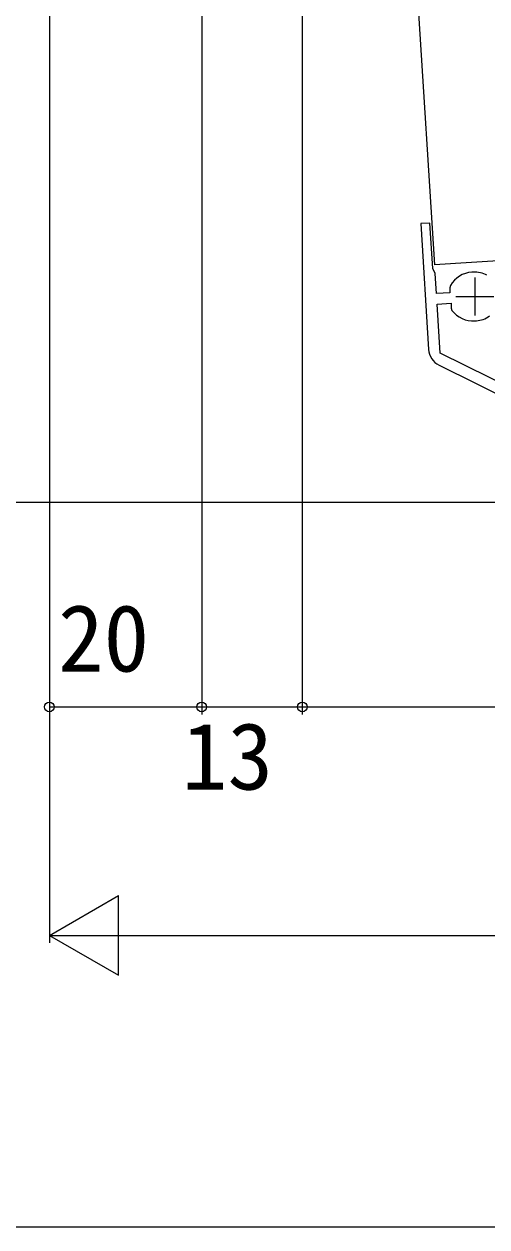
# Model space of a CAD drawing. Units: millimetres, scale not verified. Extents: x -525 to 525, y -783 to 780.
# Drawn here: x -384.8 to -324.1, y -783.2 to -625.2 of the extents above; entities that cross this region are included whole.
import ezdxf
from ezdxf.enums import TextEntityAlignment as Align

# ---------------------------------------------------------------- set-up
doc = ezdxf.new("R2010")
doc.units = ezdxf.units.MM
doc.header["$LTSCALE"] = 4
for name, color, linetype in [('0-4_YKK_11E', 7, 'Continuous'), ('0-8_YKK_D', 6, 'Continuous'), ('0-9_YKK_ZWAK', 7, 'Continuous')]:
    doc.layers.add(name, color=color, linetype=linetype)
doc.layers.add('0-5_YKK_12', color=2, linetype='Continuous', lineweight=18)
doc.styles.add('ＭＳ ゴシック', font='')
doc.styles.get('ＭＳ ゴシック').set_extended_font_data('MS Gothic')

msp = doc.modelspace()

# ---------------------------------------------------------------- linework, layer by layer
at = {"layer": '0-4_YKK_11E'}
for p, q in [((-325.852, -657.813), (-326.052, -657.826)), ((-325.65, -664.213), (-325.45, -664.201)), ((-330.343, -670.036), (-317.747, -676.289))]:
    msp.add_line(p, q, dxfattribs=at)
for points in [[(-328.864, -659.571), (-328.93, -659.852), (-328.926, -659.911), (-328.926, -660.512), (-330.685, -660.622), (-330.852, -657.971), (-331.192, -657.348), (-331.569, -651.36), (-332.766, -651.435), (-331.727, -667.953)], [(-317.377, -676.416), (-312.776, -677.343), (-312.479, -675.873), (-317.08, -674.945), (-330.194, -668.435), (-330.597, -662.02), (-328.769, -661.905), (-328.763, -662.505), (-328.759, -662.564), (-328.659, -662.834)]]:
    msp.add_lwpolyline(points, dxfattribs=at)
for centre, radius, start, end in [((-325.832, -661.319), 3.5, 93.6, 150.04269), ((-325.651, -661.007), 3.2, 60.43373, 93.6), ((-325.87, -660.72), 3.5, 217.15731, 273.6), ((-325.651, -661.007), 3.2, 273.6, 306.76627), ((-329.232, -667.796), 2.5, 183.6, 243.6)]:
    msp.add_arc(centre, radius, start, end, dxfattribs=at)
at = {"layer": '0-5_YKK_12'}
for p, q in [((-343.639, -455.531), (-330.974, -656.833)), ((-301.033, -654.949), (-330.974, -656.833)), ((-325.651, -658.507), (-325.651, -663.507)), ((-328.151, -661.007), (-323.151, -661.007))]:
    msp.add_line(p, q, dxfattribs=at)
at = {"layer": '0-8_YKK_D'}
for p, q in [((-348.3, -526.748), (-348.3, -715.906)), ((-348.3, -526.748), (-348.3, -715.906)), ((-361.5, -611.246), (-361.5, -715.906)), ((-361.5, -611.246), (-361.5, -715.906)), ((-381.5, -613.246), (-381.5, -745.906)), ((-381.5, -613.246), (-381.5, -715.906)), ((-304.648, -688.045), (-476, -688.045)), ((-381.5, -714.906), (-361.5, -714.906)), ((-361.5, -714.906), (-348.3, -714.906)), ((-348.3, -714.906), (-234.382, -714.906)), ((-381.5, -744.906), (-372.407, -739.656)), ((-372.407, -750.156), (-372.407, -739.656)), ((-381.5, -744.906), (-372.407, -750.156)), ((-381.5, -744.906), (-363.313, -744.906)), ((-371, -744.906), (378, -744.906))]:
    msp.add_line(p, q, dxfattribs=at)
for centre in [(-381.5, -714.906), (-361.5, -714.906), (-361.5, -714.906), (-348.3, -714.906), (-348.3, -714.906)]:
    msp.add_circle(centre, 0.637, dxfattribs=at)
at = {"layer": '0-9_YKK_ZWAK'}
msp.add_lwpolyline([(-525, -783.2), (525, -783.2), (525, 746.8)], dxfattribs=at)

# ---------------------------------------------------------------- texts
at = {"layer": '0-8_YKK_D', "style": 'ＭＳ ゴシック'}
for s, p in [('20', (-380.364, -712.906)), ('13', (-364.105, -728.406))]:
    msp.add_text(s, height=8.798, dxfattribs=at).set_placement(p, align=Align.BOTTOM_LEFT)

doc.saveas('drawing.dxf')
